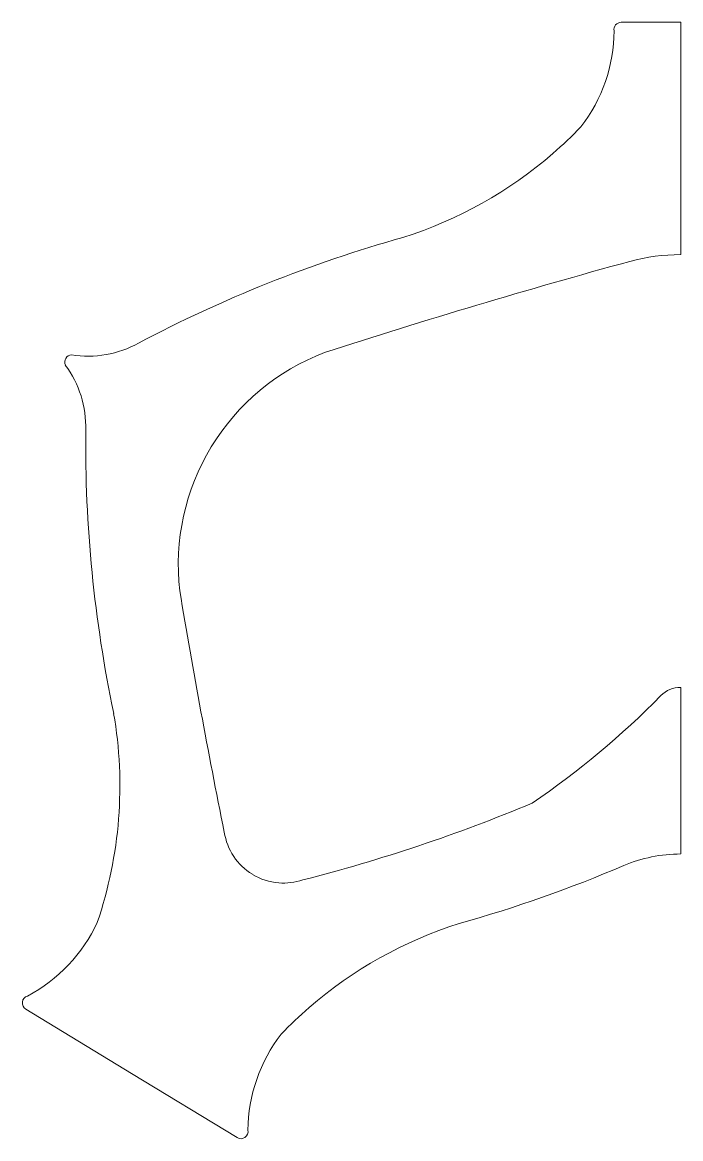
# Model space of a CAD drawing. Header units: inches. Extents: x 1255.7 to 1285.8, y 992.1 to 1043.2.
import ezdxf

# ---------------------------------------------------------------- set-up
doc = ezdxf.new("R2010")
doc.units = ezdxf.units.IN
doc.header["$LTSCALE"] = 0.5
doc.header["$MEASUREMENT"] = 0
doc.layers.get('0').update_dxf_attribs({"lineweight": 18})

msp = doc.modelspace()

# ---------------------------------------------------------------- linework, layer by layer
for p, q in [((1283.104, 1043.16), (1285.827, 1043.16)), ((1285.827, 1043.16), (1285.827, 1032.53)), ((1285.827, 1012.719), (1285.827, 1005.093)), ((1260.682, 995.052), (1255.843, 997.994)), ((1260.682, 995.052), (1265.52, 992.11))]:
    msp.add_line(p, q)
for centre, radius, start, end in [((1283.104, 1042.83), 0.33, 90, 190.6317), ((1275.533, 1042.819), 7.246, 322.1944, 359.6053), ((1267.229, 1051.854), 19.454, 310.9532, 316.1515), ((1267.229, 1051.854), 19.454, 287.5945, 310.9532), ((1289.447, 974.81), 60.738, 105.60435, 117.91888), ((1365.018, 733.923), 309.232, 105.28387, 107.988), ((1285.823, 1023.729), 8.8, 89.9741, 105.2839), ((1258.694, 1032.625), 4.748, 260.8264, 299.1748), ((1257.955, 1027.608), 0.33, 148.7007, 204.2741), ((1257.955, 1027.608), 0.33, 93.1272, 148.7007), ((1273.187, 1018.361), 10.35, 110.7412, 148.7669), ((1253.841, 1024.643), 4.748, 358.2265, 36.5749), ((1319.323, 1023.948), 60.738, 179.48244, 191.79696), ((1273.174, 1018.341), 10.35, 148.6344, 186.6602), ((1273.174, 1018.341), 10.35, 148.6344, 186.6602), ((1567.962, 1067.717), 309.232, 189.41332, 191.49542), ((1257.173, 1039.563), 38.87, 304.2207, 315.5484), ((1285.82, 1011.457), 1.262, 89.6444, 135.4626), ((1240.697, 1008.217), 19.454, 341.2498, 9.8069), ((1249.887, 1077.059), 75.49, 284.29372, 292.71122), ((1267.642, 1006.503), 2.74, 188.6563, 238.7007), ((1285.815, 998.493), 6.6, 89.8967, 113.1445), ((1267.645, 1006.501), 2.74, 238.7007, 265.377), ((1259.348, 1060.412), 60.738, 285.60435, 293.14453), ((1267.645, 1006.501), 2.74, 265.377, 288.745), ((1252.54, 1005.002), 7.246, 297.7961, 335.2069), ((1281.567, 983.368), 19.454, 107.5945, 130.9532), ((1256.015, 998.276), 0.33, 106.7697, 238.7007), ((1281.567, 983.368), 19.454, 130.9532, 136.1515), ((1273.262, 992.403), 7.246, 142.1944, 179.6053), ((1265.692, 992.392), 0.33, 238.7007, 10.6317)]:
    msp.add_arc(centre, radius, start, end)

doc.saveas('drawing.dxf')
